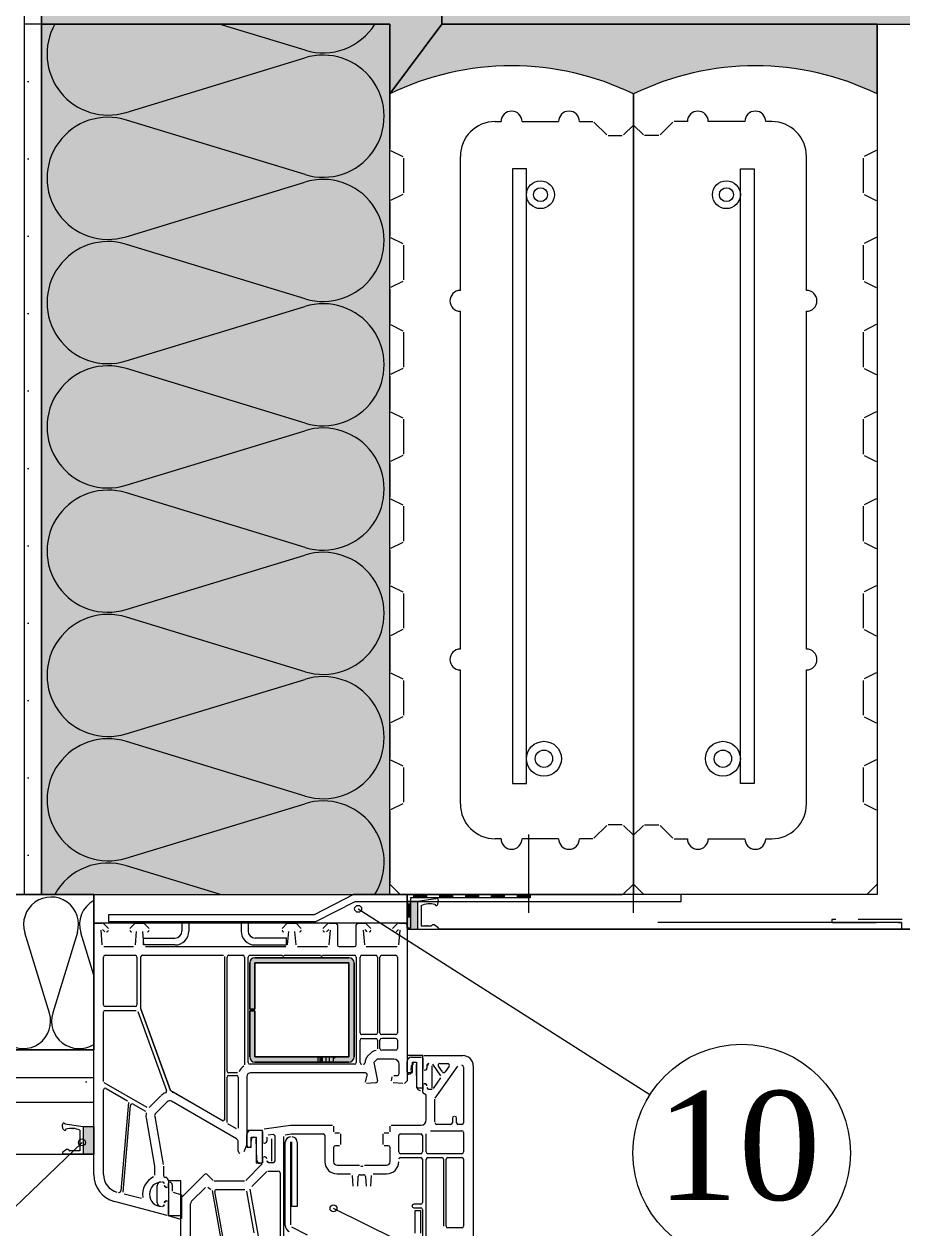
# Model space of a CAD drawing. Header units: millimetres. Extents: x 3755 to 11066, y 2401 to 4339.
# Drawn here: x 9037.3 to 9289.4, y 3078.1 to 3423.8 of the extents above; entities that cross this region are included whole.
import ezdxf

# ---------------------------------------------------------------- set-up
doc = ezdxf.new("R2010")
doc.units = ezdxf.units.MM
doc.linetypes.add('IMPORT-DASHED', pattern=[19.05, 12.7, -6.35])
for name, color, linetype, lineweight in [('202030346_dwg', 8, 'Continuous', 18), ('A-DETL', 90, 'Continuous', 18), ('A-DETL-GENF', 92, 'Continuous', 18), ('A-DETL-THIN', 151, 'Continuous', 18), ('G-ANNO-TEXT', 231, 'Continuous', 9), ('PROFIL_PLAST', 2, 'Continuous', 18), ('TESNENI', 3, 'Continuous', 18)]:
    doc.layers.add(name, color=color, linetype=linetype, lineweight=lineweight)
doc.styles.add('Times New Roman_3', font='times.ttf', dxfattribs={"height": 31.25})

# ---------------------------------------------------------------- blocks, each defined once
blk = doc.blocks.new('202030346_dwg_A$C07166E81-2087296-Okno _ Ostění _ Rozčiřovací')
at = {"layer": 'TESNENI'}
blk.add_hatch(color=256, dxfattribs=at).paths.add_polyline_path([(6, 0), (9, 0), (9, 8), (6, 8)])
at = {"layer": 'PROFIL_PLAST'}
for p, q in [((0, 0.34), (0, 0.3)), ((1.23, 1.37), (0.13, 0.59)), ((1.92, 1.07), (1.6, 1.35)), ((6, 0), (6.2, 0))]:
    blk.add_line(p, q, dxfattribs=at)
at = {"layer": 'PROFIL_PLAST', "flags": 128}
for points in [[(0.98, 7.19), (0.93, 7.05), (0.86, 6.94), (0.78, 6.86), (0.68, 6.83), (0.59, 6.83), (0.49, 6.88), (0.39, 6.96), (0.3, 7.08), (0.22, 7.23), (0.14, 7.4), (0.09, 7.6), (0.05, 7.8), (0.03, 8.01), (0.02, 8.21), (0.04, 8.41), (0.07, 8.58), (0.13, 8.73), (0.19, 8.85), (0.27, 8.93), (0.36, 8.98), (0.46, 8.98), (0.56, 8.95), (0.66, 8.87), (0.75, 8.76), (6, 8), (6, 0), (0.3, 0)], [(2.61, 7.43), (2.66, 7.33), (2.71, 7.43)], [(2.91, 7.42), (2.86, 7.32), (2.81, 7.43)], [(3, 7.42), (3.05, 7.31), (3.1, 7.41)], [(5, 6.87), (5, 1), (2.11, 1)], [(3.16, 1), (3.11, 1.1), (3.06, 1)], [(3.26, 1), (3.31, 1.1), (3.36, 1)], [(3.56, 1), (3.51, 1.1), (3.46, 1)], [(3.66, 1), (3.71, 1.1), (3.76, 1)], [(3.96, 1), (3.91, 1.1), (3.86, 1)]]:
    blk.add_lwpolyline(points, dxfattribs=at)
at = {"layer": 'PROFIL_PLAST'}
for centre, radius, start, end in [((2.59, 1.94), 5.49, 63.9329, 106.9746), ((0.3, 0.34), 0.3, 125.1572, 180), ((0.3, 0.3), 0.3, 180, 270), ((1.4, 1.12), 0.3, 49.2443, 125.1572), ((2.11, 1.3), 0.3, 229.2443, 270)]:
    blk.add_arc(centre, radius, start, end, dxfattribs=at)
at = {"layer": 'TESNENI', "flags": 128}
blk.add_lwpolyline([(6, 8), (8.99, 8), (8.99, 0), (6, 0)], dxfattribs=at)
blk = doc.blocks.new('202030346_dwg_A$C07166E81-2087297-Okno _ Ostění _ Rozčiřovací')
at = {"layer": 'TESNENI'}
blk.add_hatch(color=256, dxfattribs=at).paths.add_polyline_path([(6, 0), (6, 8), (9, 8), (9, 0)])
at = {"layer": 'PROFIL_PLAST'}
for p, q in [((0, 0.34), (0, 0.3)), ((1.23, 1.37), (0.13, 0.59)), ((1.92, 1.07), (1.6, 1.35)), ((6, 0), (6.2, 0))]:
    blk.add_line(p, q, dxfattribs=at)
at = {"layer": 'PROFIL_PLAST', "flags": 128}
for points in [[(0.98, 7.19), (0.93, 7.05), (0.86, 6.94), (0.78, 6.86), (0.68, 6.83), (0.59, 6.83), (0.49, 6.88), (0.39, 6.96), (0.3, 7.08), (0.22, 7.23), (0.14, 7.4), (0.09, 7.6), (0.05, 7.8), (0.03, 8.01), (0.02, 8.21), (0.04, 8.41), (0.07, 8.58), (0.13, 8.73), (0.19, 8.85), (0.27, 8.93), (0.36, 8.98), (0.46, 8.98), (0.56, 8.95), (0.66, 8.87), (0.75, 8.76), (6, 8), (6, 0), (0.3, 0)], [(2.61, 7.43), (2.66, 7.33), (2.71, 7.43)], [(2.91, 7.42), (2.86, 7.32), (2.81, 7.43)], [(3, 7.42), (3.05, 7.31), (3.1, 7.41)], [(5, 6.87), (5, 1), (2.11, 1)], [(3.16, 1), (3.11, 1.1), (3.06, 1)], [(3.26, 1), (3.31, 1.1), (3.36, 1)], [(3.56, 1), (3.51, 1.1), (3.46, 1)], [(3.66, 1), (3.71, 1.1), (3.76, 1)], [(3.96, 1), (3.91, 1.1), (3.86, 1)]]:
    blk.add_lwpolyline(points, dxfattribs=at)
at = {"layer": 'PROFIL_PLAST'}
for centre, radius, start, end in [((2.59, 1.94), 5.49, 63.9329, 106.9746), ((0.3, 0.34), 0.3, 125.1572, 180), ((0.3, 0.3), 0.3, 180, 270), ((1.4, 1.12), 0.3, 49.2443, 125.1572), ((2.11, 1.3), 0.3, 229.2443, 270)]:
    blk.add_arc(centre, radius, start, end, dxfattribs=at)
at = {"layer": 'TESNENI', "flags": 128}
blk.add_lwpolyline([(6, 8), (8.99, 8), (8.99, 0), (6, 0)], dxfattribs=at)

msp = doc.modelspace()

# ---------------------------------------------------------------- hatches: boundary and pattern name
at = {"layer": 'A-DETL-GENF'}
h = msp.add_hatch(dxfattribs=at)
h.set_pattern_fill('FP_10', color=9, style=0, pattern_type=2)
h.set_pattern_definition([(50, (-3068.054, -4604.396), (54.65545, -4.78151), [5.715, -62.865]), (355, (-3068.054, -4604.396), (-10.57276, 57.31658), [4.572, -50.292]), (100.451, (-3063.5, -4604.795), (44.08277, 52.5349), [4.857, -53.427]), (46.184, (-3068.054, -4589.156), (81.32374, -12.6129), [8.572, -94.297]), (96.636, (-3061.28, -4590.21), (71.2203, 74.2276), [7.286, -80.141]), (351.184, (-3068.05, -4589.16), (71.22166, 74.2274), [6.858, -75.438]), (21, (-3060.434, -4592.966), (45.48461, -30.67949), [5.715, -62.865]), (326, (-3060.434, -4592.966), (18.54048, 55.256), [4.572, -50.292]), (71.451, (-3056.644, -4595.523), (64.02509, 24.57632), [4.857, -53.427]), (37.5, (-3068.054, -4604.396), (0.926095, 25.366718), [0, -49.682, 0, -51.054, -50.482]), (37.5, (-3068.054, -4604.396), (0.926095, 25.366718), [-100.736, 0, -50.482]), (7.5, (-3068.054, -4604.396), (20.04558, 30.054595), [0, -29.108, 0, -48.539, -19.24]), (7.5, (-3068.054, -4604.396), (20.04558, 30.054595), [-77.648, 0, -19.24]), (327.5, (-3085.047, -4604.396), (40.676816, -1.71882), [0, -19.05, 0, -59.436, -78.867]), (327.5, (-3085.047, -4604.396), (40.676816, -1.71882), [-78.486, 0, -78.867]), (317.5, (-3092.667, -4604.396), (44.43832, 7.62794), [0, -24.765, 0, -39.472, -56.007]), (317.5, (-3092.667, -4604.396), (44.43832, 7.62794), [-64.237, 0, -56.007])])
h.paths.add_polyline_path([(9057.32, 3114.24), (9057.32, 3129.24), (8787.32, 3129.24), (8787.32, 4054.84), (8772.32, 4054.84), (8772.32, 3114.24), (9014.81, 3114.24)])
h = msp.add_hatch(dxfattribs=at)
h.set_pattern_fill('FP_9', color=3, style=0, pattern_type=2)
h.set_pattern_definition([(0, (-3068.054, -4604.396), (5.556, 11.112), [0, -11.112])])
h.paths.add_polyline_path([(9042.32, 3173.84), (9042.32, 4054.84), (9037.32, 4054.84), (9037.32, 3173.84)])
for color, points in [(254, [(9142.32, 3403.78), (9157.32, 3423.84), (9157.32, 3483.84), (9282.32, 3483.84), (9282.32, 3613.84), (9952.32, 3613.84), (9952.32, 3673.84), (9042.32, 3673.84), (9042.32, 3423.84), (9142.32, 3423.84), (9142.32, 3411.84)]), (30, [(9407.32, 3423.84), (9407.32, 3483.84), (9157.32, 3483.84), (9157.32, 3423.84), (9282.32, 3423.84)]), (7, [(9142.32, 3173.84), (9142.32, 3423.84), (9042.32, 3423.84), (9042.32, 3173.84)]), (253, [(9212.32, 3403.78), (9217.9, 3406.23), (9223.58, 3408.24), (9229.36, 3409.8), (9235.28, 3410.93), (9241.3, 3411.61), (9247.32, 3411.84), (9253.34, 3411.61), (9259.36, 3410.93), (9265.28, 3409.8), (9271.06, 3408.24), (9276.74, 3406.23), (9282.32, 3403.78), (9282.32, 3423.84), (9157.32, 3423.84), (9142.32, 3403.78), (9147.9, 3406.23), (9153.58, 3408.24), (9159.36, 3409.8), (9165.28, 3410.93), (9171.3, 3411.61), (9177.32, 3411.84), (9183.34, 3411.61), (9189.36, 3410.93), (9195.28, 3409.8), (9201.06, 3408.24), (9206.74, 3406.23)]), (7, [(9103.62, 3125.69), (9131.01, 3125.74), (9131.37, 3125.89), (9131.68, 3126.13), (9131.92, 3126.44), (9132.07, 3126.8), (9132.12, 3127.19), (9132.07, 3154.58), (9131.92, 3154.94), (9131.68, 3155.25), (9131.37, 3155.49), (9131.01, 3155.64), (9130.62, 3155.69), (9103.23, 3155.64), (9102.87, 3155.49), (9102.56, 3155.25), (9102.32, 3154.94), (9102.17, 3154.58), (9102.12, 3154.19), (9102.12, 3140.94), (9103.62, 3140.94), (9103.62, 3154.19), (9130.62, 3154.19), (9130.62, 3127.19), (9103.62, 3127.19), (9103.62, 3140.44), (9102.12, 3140.44), (9102.17, 3126.8), (9102.32, 3126.44), (9102.56, 3126.13), (9102.87, 3125.89), (9103.23, 3125.74)])]:
    msp.add_hatch(color=color, dxfattribs=at).paths.add_polyline_path(points)

# ---------------------------------------------------------------- linework, layer by layer
at = {"layer": 'A-DETL'}
for p, q in [((9037.32, 4054.84), (9037.32, 3173.84)), ((9037.32, 4054.84), (9037.32, 3173.84)), ((9042.32, 3173.84), (9042.32, 4054.84)), ((9042.32, 3673.84), (9042.32, 3423.84)), ((9042.32, 3673.84), (9042.32, 3423.84)), ((9157.32, 3483.84), (9157.32, 3423.84)), ((9157.32, 3423.84), (9157.32, 3483.84)), ((9157.32, 3423.84), (9157.32, 3483.84)), ((9157.32, 3423.84), (9157.32, 3483.84)), ((9142.32, 3423.84), (9037.32, 3423.84)), ((9037.32, 3423.84), (9037.32, 3173.84)), ((9142.32, 3423.84), (9042.32, 3423.84)), ((9042.32, 3423.84), (9042.32, 3173.84)), ((9042.32, 3423.84), (9142.32, 3423.84)), ((9042.32, 3423.84), (9142.32, 3423.84)), ((9142.32, 3423.84), (9042.32, 3423.84)), ((9042.32, 3423.84), (9042.32, 3173.84)), ((9118.04, 3416.32), (9093.38, 3423.84)), ((9142.32, 3403.78), (9157.32, 3423.84)), ((9142.32, 3173.84), (9142.32, 3423.84)), ((9142.32, 3173.84), (9142.32, 3423.84)), ((9142.32, 3423.84), (9142.32, 3403.78)), ((9142.32, 3403.78), (9157.32, 3423.84)), ((9157.32, 3423.84), (9142.32, 3403.78)), ((9142.32, 3423.84), (9142.32, 3403.78)), ((9142.32, 3403.78), (9157.32, 3423.84)), ((9142.32, 3173.84), (9142.32, 3423.84)), ((9157.32, 3423.84), (9282.32, 3423.84)), ((9157.32, 3423.84), (9952.32, 3423.84)), ((9282.32, 3423.84), (9157.32, 3423.84)), ((9282.32, 3423.84), (9282.32, 3403.78)), ((9282.32, 3423.84), (9282.32, 3173.84)), ((9282.32, 3403.78), (9282.32, 3423.84)), ((9066.61, 3398.48), (9117.92, 3414.12)), ((9142.32, 3173.84), (9142.32, 3403.78)), ((9142.32, 3403.78), (9142.32, 3387.95)), ((9212.32, 3173.84), (9212.32, 3403.78)), ((9212.32, 3403.78), (9212.32, 3173.84)), ((9212.32, 3403.78), (9212.32, 3395.05)), ((9212.32, 3395.05), (9212.32, 3403.78)), ((9282.32, 3403.78), (9282.32, 3173.84)), ((9282.32, 3403.78), (9282.32, 3387.95)), ((9118.04, 3380.62), (9066.73, 3396.28)), ((9172.62, 3395.84), (9174.32, 3395.84)), ((9180.32, 3395.84), (9190.82, 3395.84)), ((9196.82, 3395.84), (9200.62, 3395.84)), ((9200.97, 3395.7), (9204.68, 3391.99)), ((9223.68, 3395.7), (9219.97, 3391.99)), ((9227.82, 3395.84), (9224.03, 3395.84)), ((9244.32, 3395.84), (9233.82, 3395.84)), ((9252.02, 3395.84), (9250.32, 3395.84)), ((9209.47, 3391.99), (9212.32, 3394.84)), ((9212.32, 3190.64), (9212.32, 3395.05)), ((9212.32, 3395.05), (9212.32, 3190.64)), ((9215.18, 3391.99), (9212.32, 3394.84)), ((9205.03, 3391.84), (9209.12, 3391.84)), ((9219.62, 3391.84), (9215.53, 3391.84)), ((9142.6, 3387.51), (9146.05, 3385.78)), ((9146.32, 3385.34), (9146.32, 3375.35)), ((9162.62, 3347.34), (9162.62, 3385.84)), ((9262.02, 3347.34), (9262.02, 3385.84)), ((9278.32, 3385.34), (9278.32, 3375.35)), ((9282.05, 3387.51), (9278.6, 3385.78)), ((9181.62, 3382.3), (9177.62, 3382.3)), ((9177.62, 3382.3), (9177.62, 3205.68)), ((9181.62, 3205.68), (9181.62, 3382.3)), ((9243.02, 3205.68), (9243.02, 3382.3)), ((9243.02, 3382.3), (9247.02, 3382.3)), ((9247.02, 3382.3), (9247.02, 3205.68)), ((9066.61, 3362.78), (9117.92, 3378.42)), ((9146.05, 3374.91), (9142.6, 3373.18)), ((9278.6, 3374.91), (9282.05, 3373.18)), ((9142.32, 3372.74), (9142.32, 3362.95)), ((9282.32, 3372.74), (9282.32, 3362.95)), ((9142.6, 3362.51), (9146.05, 3360.78)), ((9282.05, 3362.51), (9278.6, 3360.78)), ((9118.04, 3344.92), (9066.73, 3360.58)), ((9146.32, 3360.34), (9146.32, 3350.35)), ((9278.32, 3360.34), (9278.32, 3350.35)), ((9142.32, 3347.74), (9142.32, 3337.95)), ((9146.05, 3349.91), (9142.6, 3348.18)), ((9278.6, 3349.91), (9282.05, 3348.18)), ((9282.32, 3347.74), (9282.32, 3337.95)), ((9066.61, 3327.08), (9117.92, 3342.72)), ((9162.62, 3244.34), (9162.62, 3341.34)), ((9262.02, 3244.34), (9262.02, 3341.34)), ((9142.6, 3337.51), (9146.05, 3335.78)), ((9282.05, 3337.51), (9278.6, 3335.78)), ((9146.32, 3335.34), (9146.32, 3325.35)), ((9278.32, 3335.34), (9278.32, 3325.35)), ((9118.04, 3309.22), (9066.73, 3324.88)), ((9146.05, 3324.91), (9142.6, 3323.18)), ((9278.6, 3324.91), (9282.05, 3323.18)), ((9142.32, 3322.74), (9142.32, 3312.95)), ((9282.32, 3322.74), (9282.32, 3312.95)), ((9142.6, 3312.51), (9146.05, 3310.78)), ((9282.05, 3312.51), (9278.6, 3310.78)), ((9146.32, 3310.34), (9146.32, 3300.35)), ((9278.32, 3310.34), (9278.32, 3300.35)), ((9066.61, 3291.38), (9117.92, 3307.02)), ((9146.05, 3299.91), (9142.6, 3298.18)), ((9278.6, 3299.91), (9282.05, 3298.18)), ((9142.32, 3297.74), (9142.32, 3287.95)), ((9282.32, 3297.74), (9282.32, 3287.95)), ((9118.04, 3273.52), (9066.73, 3289.18)), ((9142.6, 3287.51), (9146.05, 3285.78)), ((9146.32, 3285.34), (9146.32, 3275.35)), ((9278.32, 3285.34), (9278.32, 3275.35)), ((9282.05, 3287.51), (9278.6, 3285.78)), ((9146.05, 3274.91), (9142.6, 3273.18)), ((9278.6, 3274.91), (9282.05, 3273.18)), ((9066.61, 3255.68), (9117.92, 3271.32)), ((9142.32, 3272.74), (9142.32, 3262.95)), ((9282.32, 3272.74), (9282.32, 3262.95)), ((9142.6, 3262.51), (9146.05, 3260.78)), ((9282.05, 3262.51), (9278.6, 3260.78)), ((9146.32, 3260.34), (9146.32, 3250.35)), ((9278.32, 3260.34), (9278.32, 3250.35)), ((9118.04, 3237.82), (9066.73, 3253.48)), ((9142.32, 3247.74), (9142.32, 3237.95)), ((9146.05, 3249.91), (9142.6, 3248.18)), ((9278.6, 3249.91), (9282.05, 3248.18)), ((9282.32, 3247.74), (9282.32, 3237.95)), ((9142.6, 3237.51), (9146.05, 3235.78)), ((9162.62, 3199.84), (9162.62, 3238.34)), ((9262.02, 3199.84), (9262.02, 3238.34)), ((9282.05, 3237.51), (9278.6, 3235.78)), ((9066.61, 3219.98), (9117.92, 3235.62)), ((9146.32, 3235.34), (9146.32, 3225.35)), ((9278.32, 3235.34), (9278.32, 3225.35)), ((9142.32, 3222.74), (9142.32, 3212.95)), ((9146.05, 3224.91), (9142.6, 3223.18)), ((9278.6, 3224.91), (9282.05, 3223.18)), ((9282.32, 3222.74), (9282.32, 3212.95)), ((9118.04, 3202.12), (9066.73, 3217.78)), ((9142.6, 3212.51), (9146.05, 3210.78)), ((9282.05, 3212.51), (9278.6, 3210.78)), ((9146.32, 3210.34), (9146.32, 3200.35)), ((9278.32, 3210.34), (9278.32, 3200.35)), ((9177.62, 3205.68), (9181.62, 3205.68)), ((9247.02, 3205.68), (9243.02, 3205.68)), ((9066.61, 3184.28), (9117.92, 3199.92)), ((9146.05, 3199.91), (9142.6, 3198.18)), ((9278.6, 3199.91), (9282.05, 3198.18)), ((9142.32, 3197.74), (9142.32, 3177.05)), ((9282.32, 3197.74), (9282.32, 3177.05)), ((9204.68, 3193.7), (9200.97, 3189.99)), ((9209.12, 3193.84), (9205.03, 3193.84)), ((9212.29, 3190.88), (9209.47, 3193.7)), ((9212.32, 3190.84), (9215.18, 3193.7)), ((9215.53, 3193.84), (9219.62, 3193.84)), ((9219.97, 3193.7), (9223.68, 3189.99)), ((9174.32, 3189.84), (9172.62, 3189.84)), ((9190.82, 3189.84), (9180.32, 3189.84)), ((9182.29, 3168.55), (9182.29, 3191.07)), ((9200.62, 3189.84), (9196.82, 3189.84)), ((9212.29, 3168.55), (9212.29, 3190.88)), ((9212.32, 3190.64), (9212.32, 3177.05)), ((9212.32, 3177.05), (9212.32, 3190.64)), ((9224.03, 3189.84), (9227.82, 3189.84)), ((9233.82, 3189.84), (9244.32, 3189.84)), ((9250.32, 3189.84), (9252.02, 3189.84)), ((9093.71, 3173.84), (9066.73, 3182.08)), ((9142.32, 3176.84), (9145.32, 3173.84)), ((9209.32, 3173.84), (9212.32, 3176.84)), ((9215.32, 3173.84), (9212.32, 3176.84)), ((9282.32, 3176.84), (9279.32, 3173.84)), ((9037.32, 3173.84), (8787.32, 3173.84)), ((8787.32, 3173.84), (9057.32, 3173.84)), ((9057.32, 3173.84), (8787.32, 3173.84)), ((8787.32, 3173.84), (9037.32, 3173.84)), ((9037.32, 3173.84), (9042.32, 3173.84)), ((9037.32, 3173.84), (9142.32, 3173.84)), ((9042.32, 3173.84), (9142.32, 3173.84)), ((9042.32, 3173.84), (9142.32, 3173.84)), ((9057.32, 3173.84), (9057.32, 3129.24)), ((9057.32, 3165.59), (9057.32, 3173.84)), ((9057.32, 3173.84), (9147.32, 3173.84)), ((9057.32, 3165.59), (9057.32, 3173.84)), ((9057.32, 3173.84), (9069.22, 3173.84)), ((9057.32, 3129.24), (9057.32, 3173.84)), ((9131.88, 3173.84), (9120.62, 3168.04)), ((9121.11, 3166.04), (9132.36, 3171.84)), ((9226.05, 3173.84), (9131.88, 3173.84)), ((9132.36, 3171.84), (9226.05, 3171.84)), ((9147.32, 3173.84), (9135.42, 3173.84)), ((9212.32, 3173.84), (9142.32, 3173.84)), ((9145.53, 3173.84), (9209.12, 3173.84)), ((9147.32, 3173.84), (9147.32, 3163.84)), ((9282.32, 3173.84), (9147.32, 3173.84)), ((9147.32, 3164.13), (9147.32, 3173.84)), ((9147.32, 3173.84), (9182.65, 3173.84)), ((9147.32, 3173.84), (9147.32, 3165.59)), ((9147.32, 3173.84), (9147.32, 3165.59)), ((9147.44, 3171.06), (9147.44, 3167.34)), ((9148.25, 3171.06), (9147.44, 3171.06)), ((9147.56, 3171.06), (9147.56, 3167.34)), ((9147.67, 3171.06), (9147.67, 3167.34)), ((9147.79, 3171.06), (9147.79, 3167.34)), ((9147.9, 3171.06), (9147.9, 3167.34)), ((9148.02, 3171.06), (9148.02, 3167.34)), ((9148.14, 3171.06), (9148.14, 3167.34)), ((9182.65, 3172.92), (9148.25, 3172.92)), ((9148.25, 3172.92), (9148.25, 3164.13)), ((9149.18, 3173.84), (9149.18, 3172.92)), ((9149.18, 3173.73), (9152.9, 3173.73)), ((9149.18, 3173.61), (9152.9, 3173.61)), ((9149.18, 3173.5), (9152.9, 3173.5)), ((9149.18, 3173.38), (9152.9, 3173.38)), ((9149.18, 3173.26), (9152.9, 3173.26)), ((9149.18, 3173.15), (9152.9, 3173.15)), ((9149.18, 3173.03), (9152.9, 3173.03)), ((9152.9, 3173.84), (9152.9, 3172.92)), ((9156.62, 3173.84), (9156.62, 3173.03)), ((9156.62, 3173.73), (9160.34, 3173.73)), ((9156.62, 3173.61), (9160.34, 3173.61)), ((9156.62, 3173.5), (9160.34, 3173.5)), ((9156.62, 3173.38), (9160.34, 3173.38)), ((9156.62, 3173.26), (9160.34, 3173.26)), ((9156.62, 3173.15), (9160.34, 3173.15)), ((9156.62, 3173.03), (9160.34, 3173.03)), ((9160.34, 3173.84), (9160.34, 3173.03)), ((9164.06, 3173.84), (9164.06, 3172.92)), ((9164.06, 3173.73), (9167.78, 3173.73)), ((9164.06, 3173.61), (9167.78, 3173.61)), ((9164.06, 3173.5), (9167.78, 3173.5)), ((9164.06, 3173.38), (9167.78, 3173.38)), ((9164.06, 3173.26), (9167.78, 3173.26)), ((9164.06, 3173.15), (9167.78, 3173.15)), ((9164.06, 3173.03), (9167.78, 3173.03)), ((9167.78, 3173.84), (9167.78, 3172.92)), ((9171.49, 3173.84), (9171.49, 3173.03)), ((9171.49, 3173.73), (9175.21, 3173.73)), ((9171.49, 3173.61), (9175.21, 3173.61)), ((9171.49, 3173.5), (9175.21, 3173.5)), ((9171.49, 3173.38), (9175.21, 3173.38)), ((9171.49, 3173.26), (9175.21, 3173.26)), ((9171.49, 3173.15), (9175.21, 3173.15)), ((9171.49, 3173.03), (9175.21, 3173.03)), ((9175.21, 3173.84), (9175.21, 3173.03)), ((9178.93, 3173.84), (9178.93, 3172.92)), ((9178.93, 3173.73), (9182.65, 3173.73)), ((9178.93, 3173.61), (9182.65, 3173.61)), ((9178.93, 3173.5), (9182.65, 3173.5)), ((9178.93, 3173.38), (9182.65, 3173.38)), ((9178.93, 3173.26), (9182.65, 3173.26)), ((9178.93, 3173.15), (9182.65, 3173.15)), ((9178.93, 3173.03), (9182.65, 3173.03)), ((9182.65, 3173.84), (9182.65, 3172.92)), ((9282.32, 3173.84), (9212.32, 3173.84)), ((9279.12, 3173.84), (9215.53, 3173.84)), ((9226.05, 3171.84), (9226.05, 3173.84)), ((9061.61, 3168.04), (9061.61, 3166.04)), ((9120.62, 3168.04), (9061.61, 3168.04)), ((9133.26, 3169.73), (9217.04, 3116.39)), ((9148.25, 3167.34), (9147.44, 3167.34)), ((9147.32, 3165.59), (9057.32, 3165.59)), ((9147.32, 3165.59), (9057.32, 3165.59)), ((9057.32, 3093.4), (9057.32, 3165.09)), ((9057.32, 3093.4), (9057.32, 3165.09)), ((9057.82, 3165.59), (9059.73, 3165.59)), ((9057.82, 3165.59), (9059.73, 3165.59)), ((9060.48, 3163.15), (9059.84, 3163.8)), ((9060.48, 3163.15), (9059.84, 3163.8)), ((9060.02, 3165.59), (9061.52, 3164.09)), ((9060.02, 3165.59), (9061.52, 3164.09)), ((9061.61, 3166.04), (9121.11, 3166.04)), ((9067.72, 3164.09), (9069.22, 3165.59)), ((9067.72, 3164.09), (9069.22, 3165.59)), ((9069.22, 3165.59), (9071.72, 3165.59)), ((9069.22, 3165.59), (9071.72, 3165.59)), ((9071.72, 3165.59), (9073.22, 3164.09)), ((9071.72, 3165.59), (9073.22, 3164.09)), ((9082.66, 3166.04), (9082.66, 3163.34)), ((9084.66, 3166.04), (9084.66, 3163.34)), ((9099.66, 3166.04), (9099.66, 3163.34)), ((9101.66, 3166.04), (9101.66, 3163.34)), ((9111.42, 3164.09), (9112.92, 3165.59)), ((9111.42, 3164.09), (9112.92, 3165.59)), ((9112.92, 3165.59), (9115.42, 3165.59)), ((9112.92, 3165.59), (9115.42, 3165.59)), ((9115.42, 3165.59), (9116.92, 3164.09)), ((9115.42, 3165.59), (9116.92, 3164.09)), ((9123.12, 3164.09), (9124.62, 3165.59)), ((9123.12, 3164.09), (9124.62, 3165.59)), ((9124.81, 3163.8), (9124.16, 3163.15)), ((9124.81, 3163.8), (9124.16, 3163.15)), ((9124.92, 3165.59), (9126.82, 3165.59)), ((9124.92, 3165.59), (9126.82, 3165.59)), ((9127.32, 3165.09), (9127.32, 3159.39)), ((9127.32, 3165.09), (9127.32, 3159.39)), ((9132.72, 3159.39), (9132.72, 3165.09)), ((9132.72, 3159.39), (9132.72, 3165.09)), ((9133.22, 3165.59), (9135.42, 3165.59)), ((9133.22, 3165.59), (9135.42, 3165.59)), ((9135.88, 3163.15), (9135.24, 3163.8)), ((9135.88, 3163.15), (9135.24, 3163.8)), ((9135.42, 3165.59), (9136.92, 3164.09)), ((9135.42, 3165.59), (9136.92, 3164.09)), ((9143.12, 3164.09), (9144.62, 3165.59)), ((9143.12, 3164.09), (9144.62, 3165.59)), ((9144.81, 3163.8), (9144.16, 3163.15)), ((9144.81, 3163.8), (9144.16, 3163.15)), ((9144.92, 3165.59), (9146.82, 3165.59)), ((9144.92, 3165.59), (9146.82, 3165.59)), ((9147.32, 3165.09), (9147.32, 3120.34)), ((9147.32, 3165.09), (9147.32, 3120.34)), ((9148.25, 3164.13), (9147.32, 3164.13)), ((9147.32, 3163.84), (9292.32, 3163.84)), ((9292.32, 3163.84), (9156.02, 3163.84)), ((9289.32, 3165.84), (9219.32, 3165.84)), ((9044.6, 3139.77), (9037.55, 3162.86)), ((9052.63, 3162.91), (9045.59, 3139.83)), ((9057.32, 3150.72), (9053.62, 3162.86)), ((9059.32, 3163.56), (9059.69, 3159.34)), ((9059.32, 3163.56), (9059.69, 3159.34)), ((9069.28, 3159.34), (9069.63, 3163.26)), ((9069.28, 3159.34), (9069.63, 3163.26)), ((9071.32, 3163.26), (9071.66, 3159.34)), ((9071.32, 3163.26), (9071.66, 3159.34)), ((9071.66, 3159.34), (9071.66, 3161.34)), ((9071.66, 3161.34), (9080.66, 3161.34)), ((9112.66, 3161.34), (9103.66, 3161.34)), ((9112.66, 3159.34), (9112.66, 3161.34)), ((9112.98, 3159.34), (9113.33, 3163.26)), ((9112.98, 3159.34), (9113.33, 3163.26)), ((9115.02, 3163.26), (9115.36, 3159.34)), ((9115.02, 3163.26), (9115.36, 3159.34)), ((9124.95, 3159.34), (9125.32, 3163.56)), ((9124.95, 3159.34), (9125.32, 3163.56)), ((9134.72, 3163.56), (9135.09, 3159.34)), ((9134.72, 3163.56), (9135.09, 3159.34)), ((9144.95, 3159.34), (9145.32, 3163.56)), ((9144.95, 3159.34), (9145.32, 3163.56)), ((9060.19, 3158.89), (9068.79, 3158.89)), ((9060.19, 3158.89), (9068.79, 3158.89)), ((9080.66, 3159.34), (9071.66, 3159.34)), ((9072.16, 3158.89), (9112.49, 3158.89)), ((9072.16, 3158.89), (9112.49, 3158.89)), ((9103.66, 3159.34), (9112.66, 3159.34)), ((9115.86, 3158.89), (9124.46, 3158.89)), ((9115.86, 3158.89), (9124.46, 3158.89)), ((9127.82, 3158.89), (9132.22, 3158.89)), ((9127.82, 3158.89), (9132.22, 3158.89)), ((9135.59, 3158.89), (9144.46, 3158.89)), ((9135.59, 3158.89), (9144.46, 3158.89)), ((9060.12, 3142.14), (9060.12, 3155.89)), ((9060.62, 3156.39), (9069.22, 3156.39)), ((9069.72, 3155.89), (9069.72, 3142.14)), ((9070.81, 3141.12), (9070.81, 3156.07)), ((9070.82, 3141.18), (9070.82, 3155.89)), ((9071.17, 3156.37), (9094.57, 3156.37)), ((9071.32, 3156.39), (9094.42, 3156.39)), ((9094.91, 3155.99), (9094.91, 3109)), ((9094.92, 3155.89), (9094.92, 3109.37)), ((9095.62, 3123.09), (9095.62, 3155.89)), ((9096.12, 3156.39), (9100.12, 3156.39)), ((9100.62, 3155.89), (9100.62, 3124.93)), ((9101.72, 3125.59), (9101.72, 3155.89)), ((9102.12, 3140.94), (9102.12, 3154.19)), ((9102.22, 3156.39), (9111.42, 3156.39)), ((9103.62, 3155.69), (9130.62, 3155.69)), ((9130.62, 3154.19), (9103.62, 3154.19)), ((9103.62, 3154.19), (9103.62, 3140.94)), ((9112.02, 3156.39), (9122.42, 3156.39)), ((9123.02, 3156.39), (9132.22, 3156.39)), ((9130.62, 3127.19), (9130.62, 3154.19)), ((9132.12, 3154.19), (9132.12, 3127.19)), ((9132.72, 3155.89), (9132.72, 3125.59)), ((9133.82, 3134.09), (9133.82, 3155.89)), ((9134.32, 3156.39), (9138.32, 3156.39)), ((9138.82, 3155.89), (9138.82, 3134.09)), ((9139.52, 3134.09), (9139.52, 3155.89)), ((9140.02, 3156.39), (9144.02, 3156.39)), ((9144.52, 3155.89), (9144.52, 3134.09)), ((9060.12, 3120.15), (9060.12, 3140.04)), ((9069.22, 3141.64), (9060.62, 3141.64)), ((9060.62, 3140.54), (9069.5, 3140.54)), ((9069.97, 3140.21), (9078.23, 3117.52)), ((9079.44, 3117.41), (9070.81, 3141.12)), ((9079.38, 3117.53), (9070.83, 3141.02)), ((9103.62, 3140.94), (9102.12, 3140.94)), ((9102.12, 3127.19), (9102.12, 3140.44)), ((9102.12, 3140.44), (9103.62, 3140.44)), ((9103.62, 3140.44), (9103.62, 3127.19)), ((9138.32, 3133.59), (9134.32, 3133.59)), ((9144.02, 3133.59), (9140.02, 3133.59)), ((9057.32, 3129.24), (8787.32, 3129.24)), ((9057.32, 3129.24), (8787.32, 3129.24)), ((8787.32, 3129.24), (9057.32, 3129.24)), ((9057.32, 3099.24), (9057.32, 3129.24)), ((9133.82, 3125.59), (9133.82, 3131.99)), ((9134.32, 3132.49), (9138.32, 3132.49)), ((9138.82, 3131.99), (9138.82, 3129.56)), ((9139.52, 3129.59), (9139.52, 3131.99)), ((9144.02, 3132.49), (9140.02, 3132.49)), ((9144.52, 3131.99), (9144.52, 3129.59)), ((9103.62, 3127.19), (9130.62, 3127.19)), ((9121.72, 3127.02), (9121.72, 3125.69)), ((9122.23, 3127.02), (9122.23, 3125.69)), ((9122.55, 3125.69), (9122.55, 3127.02)), ((9122.74, 3127.02), (9122.74, 3125.69)), ((9123.05, 3125.69), (9123.05, 3127.02)), ((9124.07, 3125.69), (9124.07, 3127.02)), ((9124.92, 3127.02), (9124.92, 3125.69)), ((9126.09, 3127.02), (9126.09, 3125.69)), ((9136.98, 3128.36), (9135.98, 3127.36)), ((9138.75, 3126.59), (9137.75, 3125.59)), ((9138.75, 3126.59), (9137.75, 3125.59)), ((9143.52, 3126.59), (9138.75, 3126.59)), ((9143.52, 3126.59), (9138.75, 3126.59)), ((9144.02, 3129.09), (9140.02, 3129.09)), ((9147.32, 3127.59), (9147.32, 3122.76)), ((9151.82, 3127.59), (9147.32, 3127.59)), ((9147.32, 3122.8), (9147.32, 3125.89)), ((9148.52, 3127.09), (9151.5, 3127.09)), ((9151.8, 3126.79), (9151.8, 3123.66)), ((9151.82, 3118.28), (9151.82, 3127.59)), ((9151.82, 3123.64), (9151.82, 3127.29)), ((9151.82, 3123.64), (9151.82, 3127.29)), ((9152.12, 3127.59), (9163.32, 3127.59)), ((9152.12, 3127.59), (9163.32, 3127.59)), ((9098.61, 3122.59), (9096.12, 3122.59)), ((9132.22, 3125.09), (9102.22, 3125.09)), ((9135.38, 3122.59), (9102.32, 3122.59)), ((9135.38, 3122.59), (9102.32, 3122.59)), ((9130.62, 3125.69), (9103.62, 3125.69)), ((9137.75, 3125.59), (9138.81, 3120.37)), ((9137.75, 3125.59), (9138.81, 3120.37)), ((9145.02, 3122.39), (9145.02, 3125.09)), ((9145.02, 3122.39), (9145.02, 3125.09)), ((9147.32, 3122.76), (9148.84, 3122.76)), ((9148.52, 3124.41), (9148.43, 3123.45)), ((9148.84, 3122.76), (9148.84, 3125.66)), ((9148.84, 3125.66), (9149.99, 3125.66)), ((9149.99, 3125.66), (9149.99, 3118.28)), ((9150.13, 3118.57), (9149.99, 3125.04)), ((9153.02, 3124.79), (9153.02, 3123.99)), ((9153.02, 3124.79), (9153.02, 3123.99)), ((9154.42, 3124.67), (9154.42, 3118.23)), ((9157.04, 3121.73), (9154.69, 3125.08)), ((9157.04, 3121.73), (9154.69, 3125.08)), ((9155.41, 3115.34), (9161.88, 3124.58)), ((9157.44, 3122.9), (9156.32, 3124.5)), ((9157.44, 3122.9), (9156.32, 3124.5)), ((9156.73, 3125.29), (9158.98, 3125.29)), ((9156.73, 3125.29), (9158.98, 3125.29)), ((9159.39, 3124.5), (9158.26, 3122.9)), ((9159.39, 3124.5), (9158.26, 3122.9)), ((9163.52, 3124.29), (9163.52, 3108.29)), ((9166.32, 3124.59), (9166.32, 3069.34)), ((9166.32, 3124.59), (9166.32, 3069.34)), ((8779.32, 3121.24), (9057.32, 3121.24)), ((9072.67, 3112.62), (9060.37, 3119.71)), ((9095.62, 3108.39), (9095.62, 3121.39)), ((9096.12, 3121.89), (9098.32, 3121.89)), ((9098.82, 3121.39), (9098.82, 3106.77)), ((9101.32, 3121.59), (9101.32, 3102.18)), ((9101.32, 3121.59), (9101.32, 3102.18)), ((9135.33, 3119.97), (9135.87, 3121.96)), ((9135.33, 3119.97), (9135.87, 3121.96)), ((9138.36, 3119.77), (9135.64, 3119.59)), ((9138.36, 3119.77), (9135.64, 3119.59)), ((9142.83, 3120.36), (9143.03, 3121.48)), ((9142.83, 3120.36), (9143.03, 3121.48)), ((9146.07, 3119.59), (9143.29, 3119.77)), ((9146.07, 3119.59), (9143.29, 3119.77)), ((9143.52, 3121.89), (9144.52, 3121.89)), ((9143.52, 3121.89), (9144.52, 3121.89)), ((9147.32, 3120.34), (9146.57, 3119.59)), ((9147.32, 3120.34), (9146.57, 3119.59)), ((9151.8, 3119.25), (9151.8, 3117.79)), ((9151.82, 3117.09), (9151.82, 3119.23)), ((9151.82, 3117.09), (9151.82, 3119.23)), ((9154.9, 3118.1), (9157.04, 3121.15)), ((9154.9, 3118.1), (9157.04, 3121.15)), ((9060.12, 3093.4), (9060.12, 3117.72)), ((9060.87, 3118.16), (9067.05, 3114.59)), ((9076.64, 3116.06), (9073.27, 3112.69)), ((9094.46, 3108.74), (9079.44, 3117.41)), ((9094.17, 3108.94), (9080.87, 3116.62)), ((9149.99, 3118.28), (9151.82, 3118.28)), ((9152.82, 3109.09), (9152.82, 3116.09)), ((9152.82, 3109.09), (9152.82, 3116.09)), ((9153.52, 3117.89), (9154.5, 3117.89)), ((9153.52, 3117.89), (9154.5, 3117.89)), ((8772.32, 3114.24), (9057.32, 3114.24)), ((9067.3, 3114.11), (9065.07, 3088.69)), ((9065.74, 3088.33), (9067.92, 3113.26)), ((9068.67, 3113.65), (9072.18, 3111.63)), ((9078.41, 3114.3), (9075.12, 3111.01)), ((9078.41, 3114.3), (9075.12, 3111.01)), ((9098.32, 3103.65), (9079.62, 3114.45)), ((9098.32, 3103.65), (9079.62, 3114.45)), ((9155.32, 3108.59), (9155.32, 3115.05)), ((9072.38, 3109.69), (9074.82, 3095.81)), ((9074.84, 3110.12), (9077.28, 3096.29)), ((9074.84, 3110.12), (9077.28, 3096.29)), ((9160.32, 3109.59), (9160.32, 3108.29)), ((9161.52, 3108.29), (9161.52, 3109.59)), ((9098.37, 3106.51), (9095.87, 3107.95)), ((9105.82, 3106.03), (9101.32, 3106.03)), ((9101.32, 3106.03), (9101.32, 3101.28)), ((9102.52, 3106.11), (9105.5, 3106.11)), ((9105.8, 3105.81), (9105.8, 3102.67)), ((9105.82, 3102.64), (9105.82, 3106.03)), ((9105.82, 3096.8), (9105.82, 3106.03)), ((9105.82, 3102.64), (9105.82, 3106.03)), ((9106.25, 3106.52), (9113.82, 3107.59)), ((9106.25, 3106.52), (9113.82, 3107.59)), ((9112.35, 3104.86), (9114, 3105.09)), ((9113.82, 3107.59), (9125.92, 3107.59)), ((9113.82, 3107.59), (9125.92, 3107.59)), ((9114, 3105.09), (9123.22, 3105.09)), ((9126.22, 3107.29), (9126.22, 3105.69)), ((9126.22, 3107.29), (9126.22, 3105.69)), ((9126.52, 3105.39), (9127.92, 3105.39)), ((9126.52, 3105.39), (9127.92, 3105.39)), ((9128.22, 3105.09), (9128.22, 3101.99)), ((9128.22, 3105.09), (9128.22, 3101.99)), ((9140.42, 3101.99), (9140.42, 3105.09)), ((9140.42, 3101.99), (9140.42, 3105.09)), ((9140.72, 3105.39), (9142.12, 3105.39)), ((9140.72, 3105.39), (9142.12, 3105.39)), ((9142.42, 3105.69), (9142.42, 3107.29)), ((9142.42, 3105.69), (9142.42, 3107.29)), ((9142.72, 3107.59), (9151.32, 3107.59)), ((9142.72, 3107.59), (9151.32, 3107.59)), ((9145.42, 3105.09), (9151.22, 3105.09)), ((9152.82, 3099.89), (9152.82, 3105.06)), ((9154.02, 3105.99), (9163.02, 3105.99)), ((9159.82, 3107.79), (9155.81, 3107.79)), ((9163.02, 3107.79), (9162.02, 3107.79)), ((9163.52, 3105.49), (9163.52, 3099.89)), ((9013.43, 3063.67), (9053.97, 3102.64)), ((9098.82, 3100.09), (9098.82, 3102.79)), ((9098.82, 3100.09), (9098.82, 3102.79)), ((9101.32, 3102.07), (9100.45, 3099.9)), ((9101.32, 3102.07), (9100.45, 3099.9)), ((9101.32, 3102.07), (9101.32, 3104.91)), ((9102.52, 3103.42), (9102.43, 3102.46)), ((9102.52, 3101.28), (9102.52, 3104.18)), ((9102.52, 3104.18), (9104, 3104.18)), ((9104, 3104.18), (9104, 3096.8)), ((9104.13, 3097.58), (9104, 3103.79)), ((9107.02, 3104.18), (9107.02, 3102.99)), ((9107.02, 3104.18), (9107.02, 3102.99)), ((9108.85, 3104.87), (9107.45, 3104.68)), ((9108.85, 3104.87), (9107.45, 3104.68)), ((9108.42, 3103.69), (9108.42, 3097.25)), ((9109.42, 3097.39), (9109.42, 3104.38)), ((9109.42, 3097.39), (9109.42, 3104.38)), ((9111.92, 3074.59), (9111.92, 3104.36)), ((9112.35, 3078.8), (9112.35, 3102.71)), ((9113.85, 3102.83), (9113.85, 3078.93)), ((9114.2, 3084.21), (9114.2, 3102.81)), ((9115.78, 3102.71), (9115.78, 3084.21)), ((9123.72, 3104.59), (9123.72, 3097.09)), ((9127.92, 3101.69), (9126.72, 3101.69)), ((9127.92, 3101.69), (9126.72, 3101.69)), ((9141.92, 3101.69), (9140.72, 3101.69)), ((9141.92, 3101.69), (9140.72, 3101.69)), ((9144.92, 3099.89), (9144.92, 3104.59)), ((9151.72, 3104.59), (9151.72, 3099.89)), ((8757.32, 3099.24), (9057.32, 3099.24)), ((8762.22, 3099.24), (9048.62, 3099.24)), ((9101.32, 3101.28), (9102.52, 3101.28)), ((9105.8, 3098.26), (9105.8, 3096.8)), ((9105.82, 3096.8), (9105.82, 3098.23)), ((9105.82, 3096.8), (9105.82, 3098.23)), ((9126.22, 3101.19), (9126.22, 3097.09)), ((9126.22, 3101.19), (9126.22, 3097.09)), ((9142.42, 3097.09), (9142.42, 3101.19)), ((9142.42, 3097.09), (9142.42, 3101.19)), ((9151.22, 3099.39), (9145.42, 3099.39)), ((9145.42, 3098.29), (9151.22, 3098.29)), ((9163.02, 3099.39), (9153.32, 3099.39)), ((9153.32, 3098.29), (9157.32, 3098.29)), ((9159.02, 3098.29), (9163.02, 3098.29)), ((9074.82, 3095.81), (9074.82, 3093.19)), ((9077.32, 3095.77), (9077.32, 3093.09)), ((9077.32, 3095.77), (9077.32, 3093.09)), ((9100.97, 3091.73), (9105.68, 3096.44)), ((9100.97, 3091.73), (9105.68, 3096.44)), ((9104, 3096.8), (9105.82, 3096.8)), ((9107.52, 3096.89), (9108.92, 3096.89)), ((9107.52, 3096.89), (9108.92, 3096.89)), ((9127.22, 3096.09), (9133.61, 3096.09)), ((9127.22, 3096.09), (9133.61, 3096.09)), ((9135.04, 3096.09), (9141.42, 3096.09)), ((9135.04, 3096.09), (9141.42, 3096.09)), ((9151.72, 3097.79), (9151.72, 3085.39)), ((9152.82, 3071.59), (9152.82, 3097.79)), ((9157.82, 3097.79), (9157.82, 3078.56)), ((9158.52, 3078.59), (9158.52, 3097.79)), ((9163.52, 3097.79), (9163.52, 3078.59)), ((9078.82, 3091.59), (9078.82, 3089.94)), ((9082.32, 3091.59), (9078.82, 3091.59)), ((9078.82, 3091.59), (9078.82, 3081.6)), ((9078.82, 3091.59), (9078.82, 3089.94)), ((9082.32, 3081.6), (9082.32, 3091.59)), ((9082.62, 3086.88), (9089.18, 3093.44)), ((9082.62, 3086.88), (9089.18, 3093.44)), ((9089.88, 3093.44), (9091.59, 3091.73)), ((9089.88, 3093.44), (9091.59, 3091.73)), ((9091.94, 3091.59), (9100.62, 3091.59)), ((9091.94, 3091.59), (9100.62, 3091.59)), ((9102.74, 3089.97), (9107.01, 3094.24)), ((9107.37, 3094.39), (9110.32, 3094.39)), ((9110.82, 3093.89), (9110.82, 3074.59)), ((9127.22, 3093.59), (9131.04, 3093.59)), ((9131.54, 3093.11), (9131.7, 3090.06)), ((9133.13, 3090.06), (9133.27, 3092.86)), ((9135.37, 3092.86), (9135.52, 3090.06)), ((9136.95, 3090.06), (9137.11, 3093.11)), ((9137.61, 3093.59), (9141.42, 3093.59)), ((9071.03, 3086.49), (9066.11, 3087.8)), ((9075.59, 3085.3), (9075.59, 3090.29)), ((9078.79, 3090), (9078.79, 3090.85)), ((9079.89, 3090.45), (9079.89, 3088.6)), ((9080.12, 3088.31), (9082.56, 3087.58)), ((9085.42, 3085.72), (9089.4, 3089.71)), ((9091.32, 3088.86), (9094.28, 3072.11)), ((9094.95, 3072.35), (9092.1, 3088.5)), ((9092.59, 3089.09), (9100.72, 3089.09)), ((9101.21, 3088.68), (9103.33, 3076.65)), ((9104.61, 3075.75), (9102.23, 3089.21)), ((9078.45, 3081.6), (9063.25, 3085.67)), ((9078.45, 3081.6), (9063.25, 3085.67)), ((9078.79, 3081.55), (9078.79, 3085.59)), ((9078.82, 3085.53), (9078.82, 3081.89)), ((9078.82, 3085.53), (9078.82, 3081.89)), ((9082.32, 3059.4), (9082.32, 3086.17)), ((9082.32, 3059.4), (9082.32, 3086.17)), ((9082.56, 3087.58), (9082.56, 3080.82)), ((9085.12, 3059.4), (9085.12, 3085.01)), ((9151.22, 3084.89), (9149.22, 3084.89)), ((9082.32, 3080.49), (9078.79, 3081.55)), ((9078.82, 3081.6), (9082.32, 3081.6)), ((9115.78, 3084.21), (9114.2, 3084.21)), ((9215.38, 3039.7), (9126.18, 3083.67)), ((9149.22, 3083.89), (9151.22, 3083.89)), ((9149.65, 3076.57), (9149.65, 3083.07)), ((9149.65, 3083.07), (9151.15, 3083.07)), ((9151.15, 3083.07), (9151.15, 3076.57)), ((9151.72, 3083.39), (9151.72, 3071.59)), ((9114.13, 3078.36), (9118.6, 3076.12)), ((9163.02, 3078.09), (9159.02, 3078.09))]:
    msp.add_line(p, q, dxfattribs=at)
at = {"layer": 'A-DETL', "linetype": 'IMPORT-DASHED'}
for p, q in [((9289.52, 3166.64), (9269.32, 3166.64)), ((9269.32, 3166.64), (9269.32, 3165.84)), ((9269.32, 3165.84), (9289.32, 3165.84)), ((9289.32, 3165.84), (9289.32, 3163.84)), ((9289.32, 3163.84), (9292.32, 3163.84))]:
    msp.add_line(p, q, dxfattribs=at)
at = {"layer": 'A-DETL'}
for centre, radius in [((9185.62, 3374.84), 4), ((9239.02, 3374.84), 4), ((9185.62, 3374.84), 2), ((9239.02, 3374.84), 2), ((9186.62, 3212.84), 5), ((9238.02, 3212.84), 5), ((9186.62, 3212.84), 2.5), ((9238.02, 3212.84), 2.5), ((9133.26, 3169.73), 1), ((9243.41, 3099.6), 31.25), ((9126.43, 3127.02), 0.158), ((9053.97, 3102.64), 1), ((9126.18, 3083.67), 1)]:
    msp.add_circle(centre, radius, dxfattribs=at)
for centre, radius, start, end in [((9061.46, 3415.25), 17.54, 150.6504, 287.0766), ((9123.19, 3433.09), 17.54, 252.9234, 328.1956), ((9123.19, 3397.39), 17.54, 252.9234, 107.4683), ((9177.32, 3331.84), 80, 64.0555, 115.9445), ((9177.32, 3331.84), 80, 64.0555, 115.9445), ((9177.32, 3331.84), 80, 64.0555, 115.9445), ((9247.32, 3331.84), 80, 64.0555, 115.9445), ((9247.32, 3331.84), 80, 64.0555, 115.9445), ((9247.32, 3331.84), 80, 64.0555, 115.9445), ((9061.46, 3379.55), 17.54, 72.5206, 287.0766), ((9172.62, 3385.84), 10, 90, 180), ((9177.32, 3395.84), 3, 0, 180), ((9193.82, 3395.84), 3, 360, 180), ((9230.82, 3395.84), 3, 360, 180), ((9247.32, 3395.84), 3, 0, 180), ((9252.02, 3385.84), 10, 0, 90), ((9123.19, 3361.69), 17.54, 252.9234, 107.4683), ((9061.46, 3343.85), 17.54, 72.5206, 287.0766), ((9162.62, 3344.34), 3, 90, 270), ((9262.02, 3344.34), 3, 270, 90), ((9123.19, 3325.99), 17.54, 252.9234, 107.4683), ((9061.46, 3308.15), 17.54, 72.5206, 287.0766), ((9123.19, 3290.29), 17.54, 252.9234, 107.4683), ((9061.46, 3272.45), 17.54, 72.5206, 287.0766), ((9123.19, 3254.59), 17.54, 252.9234, 107.4683), ((9061.46, 3236.75), 17.54, 72.5206, 287.0766), ((9162.62, 3241.34), 3, 90, 270), ((9262.02, 3241.34), 3, 270, 90), ((9123.19, 3218.89), 17.54, 252.9234, 107.4683), ((9061.46, 3201.05), 17.54, 72.5206, 287.0766), ((9123.19, 3183.19), 17.54, 327.8105, 107.4683), ((9172.62, 3199.84), 10, 180, 270), ((9252.02, 3199.84), 10, 270, 0), ((9177.32, 3189.84), 3, 180, 0), ((9193.82, 3189.84), 3, 180, 0), ((9230.82, 3189.84), 3, 180, 0), ((9247.32, 3189.84), 3, 180, 0), ((9061.46, 3165.35), 17.54, 72.5206, 151.0244), ((9045.08, 3165.23), 7.89, 342.9234, 197.4794), ((9061.15, 3165.23), 7.89, 118.9756, 197.4794), ((9057.82, 3165.09), 0.5, 90, 180), ((9057.82, 3165.09), 0.5, 90, 180), ((9126.82, 3165.09), 0.5, 0, 90), ((9126.82, 3165.09), 0.5, 0, 90), ((9133.22, 3165.09), 0.5, 90, 180), ((9133.22, 3165.09), 0.5, 90, 180), ((9146.82, 3165.09), 0.5, 0, 90), ((9146.82, 3165.09), 0.5, 0, 90), ((9061.02, 3163.59), 0.5, 270, 0), ((9061.02, 3163.59), 0.5, 270, 0), ((9068.22, 3163.59), 0.5, 180, 270), ((9068.22, 3163.59), 0.5, 180, 270), ((9072.72, 3163.59), 0.5, 270, 0), ((9072.72, 3163.59), 0.5, 270, 0), ((9080.66, 3163.34), 4, 270, 0), ((9080.66, 3163.34), 2, 270, 0), ((9103.66, 3163.34), 4, 180, 270), ((9103.66, 3163.34), 2, 180, 270), ((9111.92, 3163.59), 0.5, 180, 270), ((9111.92, 3163.59), 0.5, 180, 270), ((9116.42, 3163.59), 0.5, 270, 0), ((9116.42, 3163.59), 0.5, 270, 0), ((9123.62, 3163.59), 0.5, 180, 270), ((9123.62, 3163.59), 0.5, 180, 270), ((9136.42, 3163.59), 0.5, 270, 0), ((9136.42, 3163.59), 0.5, 270, 0), ((9143.62, 3163.59), 0.5, 180, 276.9156), ((9143.62, 3163.59), 0.5, 180, 276.9156), ((9127.82, 3159.39), 0.5, 180, 270), ((9127.82, 3159.39), 0.5, 180, 270), ((9132.22, 3159.39), 0.5, 270, 0), ((9132.22, 3159.39), 0.5, 270, 0), ((9060.62, 3155.89), 0.5, 90, 180), ((9069.22, 3155.89), 0.5, 0, 90), ((9071.32, 3155.89), 0.5, 90, 180), ((9096.12, 3155.89), 0.5, 90, 180), ((9100.12, 3155.89), 0.5, 0, 90), ((9102.22, 3155.89), 0.5, 90, 180), ((9103.62, 3154.19), 1.5, 90, 180), ((9111.72, 3156.39), 0.3, 180, 0), ((9122.72, 3156.39), 0.3, 180, 0), ((9130.62, 3154.19), 1.5, 0, 90), ((9132.22, 3155.89), 0.5, 0, 90), ((9134.32, 3155.89), 0.5, 90, 180), ((9138.32, 3155.89), 0.5, 0, 90), ((9140.02, 3155.89), 0.5, 90, 180), ((9144.02, 3155.89), 0.5, 0, 90), ((9037.05, 3137.46), 7.89, 162.5317, 17.0766), ((9053.12, 3137.46), 7.89, 162.5317, 302.1895), ((9060.62, 3142.14), 0.5, 180, 270), ((9060.62, 3140.04), 0.5, 90, 180), ((9069.22, 3142.14), 0.5, 270, 0), ((9134.32, 3134.09), 0.5, 180, 270), ((9138.32, 3134.09), 0.5, 270, 0), ((9140.02, 3134.09), 0.5, 180, 270), ((9144.02, 3134.09), 0.5, 270, 0), ((9134.32, 3131.99), 0.5, 90, 180), ((9138.32, 3131.99), 0.5, 0, 90), ((9140.02, 3131.99), 0.5, 90, 180), ((9140.02, 3129.59), 0.5, 180, 270), ((9144.02, 3131.99), 0.5, 0, 90), ((9144.02, 3129.59), 0.5, 270, 0), ((9103.62, 3127.19), 1.5, 180, 270), ((9130.62, 3127.19), 1.5, 270, 0), ((9137.75, 3125.59), 2.5, 135, 180), ((9138.75, 3126.59), 2.5, 98.1989, 135), ((9143.52, 3125.09), 1.5, 0, 90), ((9143.52, 3125.09), 1.5, 0, 90), ((9148.52, 3125.89), 1.2, 90, 173.9925), ((9163.32, 3124.59), 3, 0, 90), ((9163.32, 3124.59), 3, 0, 90), ((9096.12, 3123.09), 0.5, 180, 270), ((9102.32, 3121.59), 3.5, 123.367, 157.9757), ((9102.32, 3121.59), 1, 90, 180), ((9102.32, 3121.59), 1, 90, 180), ((9102.22, 3125.59), 0.5, 180, 270), ((9132.22, 3125.59), 0.5, 270, 0), ((9134.32, 3125.59), 0.5, 180, 270), ((9134.75, 3125.59), 0.5, 270, 0), ((9135.38, 3122.09), 0.5, 345, 90), ((9135.38, 3122.09), 0.5, 345, 90), ((9144.52, 3122.39), 0.5, 270, 0), ((9144.52, 3122.39), 0.5, 270, 0), ((9147.95, 3122.9), 0.639, 192.146, 33.5031), ((9149.31, 3124.34), 0.8, 95.0112, 174.9595), ((9152.4, 3124), 0.6, 240, 360), ((9152.42, 3123.99), 0.6, 240, 0), ((9152.42, 3123.99), 0.6, 240, 0), ((9153.5, 3124.45), 0.5, 90, 180), ((9153.52, 3124.79), 0.5, 90, 180), ((9153.52, 3124.79), 0.5, 90, 180), ((9156.73, 3124.79), 0.5, 90, 215), ((9156.73, 3124.79), 0.5, 90, 215), ((9157.85, 3123.18), 0.5, 215, 325), ((9157.85, 3123.18), 0.5, 215, 325), ((9158.98, 3124.79), 0.5, 325, 90), ((9158.98, 3124.79), 0.5, 325, 90), ((9163.02, 3124.29), 0.5, 0, 90), ((9096.12, 3121.39), 0.5, 90, 180), ((9098.32, 3121.39), 0.5, 0, 90), ((9138.32, 3120.27), 0.5, 273.8, 11.5), ((9138.32, 3120.27), 0.5, 273.8, 11.5), ((9152.4, 3118.9), 0.6, 0, 120), ((9152.42, 3118.89), 0.6, 360, 120), ((9152.42, 3118.89), 0.6, 360, 120), ((9060.62, 3117.72), 0.5, 60, 180), ((9079.12, 3113.59), 3.5, 109.8073, 135), ((9077.76, 3117.35), 0.5, 289.8073, 20), ((9079.12, 3113.59), 3.5, 60, 78.105), ((9151.13, 3118.59), 1, 181.2449, 270), ((9152.32, 3117.09), 0.5, 180, 270), ((9152.32, 3117.09), 0.5, 180, 270), ((9152.32, 3116.09), 0.5, 0, 90), ((9152.32, 3116.09), 0.5, 0, 90), ((9153.5, 3118.45), 0.5, 180, 270), ((9153.52, 3118.39), 0.5, 180, 270), ((9153.52, 3118.39), 0.5, 180, 270), ((9068.42, 3113.22), 0.5, 60, 175), ((9079.12, 3113.59), 1, 60, 135), ((9079.12, 3113.59), 1, 60, 135), ((9075.82, 3110.3), 3.5, 166.9893, 190), ((9075.82, 3110.3), 1, 134.8069, 190), ((9075.82, 3110.3), 1, 134.8069, 190), ((9094.42, 3109.37), 0.5, 240, 0), ((9151.32, 3109.09), 1.5, 270, 0), ((9151.32, 3109.09), 1.5, 270, 0), ((9160.82, 3109.59), 0.5, 90, 180), ((9161.02, 3109.59), 0.5, 0, 90), ((9102.52, 3104.91), 1.2, 90, 180), ((9123.22, 3104.59), 0.5, 0, 90), ((9145.42, 3104.59), 0.5, 90, 180), ((9151.22, 3104.59), 0.5, 0, 90), ((9155.81, 3108.29), 0.5, 175.6988, 270), ((9159.82, 3108.29), 0.5, 270, 0), ((9162.02, 3108.29), 0.5, 180, 270), ((9163.02, 3108.29), 0.5, 270, 0), ((9163.02, 3105.49), 0.5, 0, 90), ((9097.82, 3102.79), 1, 0, 60), ((9097.82, 3102.79), 1, 0, 60), ((9101.95, 3101.91), 0.639, 189.3739, 27.0196), ((9103.31, 3103.35), 0.8, 95.0112, 174.9595), ((9106.4, 3103.02), 0.6, 240, 0), ((9106.42, 3102.99), 0.6, 240, 0), ((9106.42, 3102.99), 0.6, 240, 0), ((9108.92, 3104.38), 0.5, 0, 97.9824), ((9108.92, 3104.38), 0.5, 0, 97.9824), ((9113.85, 3102.71), 1.5, 90, 180), ((9114.28, 3102.71), 1.5, 0, 90), ((9126.72, 3101.19), 0.5, 90, 180), ((9126.72, 3101.19), 0.5, 90, 180), ((9141.92, 3101.19), 0.5, 0, 90), ((9141.92, 3101.19), 0.5, 0, 90), ((9099.32, 3100.09), 0.5, 180, 270), ((9099.32, 3100.09), 0.5, 180, 270), ((9106.4, 3097.92), 0.6, 360, 120), ((9106.42, 3097.89), 0.6, 0, 120), ((9106.42, 3097.89), 0.6, 0, 120), ((9145.42, 3099.89), 0.5, 180, 270), ((9145.42, 3097.79), 0.5, 90, 180), ((9151.22, 3099.89), 0.5, 270, 0), ((9151.22, 3097.79), 0.5, 0, 90), ((9153.32, 3099.89), 0.5, 180, 270), ((9153.32, 3097.79), 0.5, 90, 180), ((9157.32, 3097.79), 0.5, 0, 90), ((9159.02, 3097.79), 0.5, 90, 180), ((9163.02, 3099.89), 0.5, 270, 0), ((9163.02, 3097.79), 0.5, 0, 90), ((9105.13, 3097.6), 1, 181.2449, 270), ((9107.5, 3097.47), 0.5, 180, 270), ((9107.52, 3097.39), 0.5, 180, 270), ((9107.52, 3097.39), 0.5, 180, 270), ((9108.92, 3097.39), 0.5, 270, 0), ((9108.92, 3097.39), 0.5, 270, 0), ((9127.22, 3097.09), 3.5, 180, 270), ((9127.22, 3097.09), 1, 180, 270), ((9127.22, 3097.09), 1, 180, 270), ((9134.32, 3096.29), 0.5, 224.427, 315.573), ((9134.32, 3096.29), 0.5, 224.427, 315.573), ((9141.42, 3097.09), 1, 270, 0), ((9141.42, 3097.09), 1, 270, 0), ((9141.42, 3097.09), 3.5, 270, 0), ((9065.32, 3093.4), 8, 180, 255), ((9065.32, 3093.4), 8, 180, 255), ((9065.32, 3093.4), 5.2, 180, 255), ((9076.82, 3087.74), 5.5, 114.6243, 189.5592), ((9076.82, 3087.74), 3.5, 90, 270), ((9076.82, 3087.74), 3.5, 90, 270), ((9076.59, 3090.29), 1, 94.5886, 180), ((9077.09, 3090.8), 0.5, 0, 90), ((9077.12, 3090.74), 0.5, 0, 90), ((9077.12, 3090.74), 0.5, 0, 90), ((9077.82, 3093.09), 0.5, 180, 270), ((9077.82, 3093.09), 0.5, 180, 270), ((9077.82, 3091.59), 1, 0, 90), ((9077.82, 3091.59), 1, 0, 90), ((9089.53, 3093.09), 0.5, 45, 135), ((9089.53, 3093.09), 0.5, 45, 135), ((9110.32, 3093.89), 0.5, 0, 90), ((9133.77, 3092.83), 0.5, 81.4581, 177), ((9134.32, 3096.49), 3.2, 261.4581, 278.5419), ((9134.87, 3092.83), 0.5, 3, 98.5419), ((9064.57, 3088.73), 0.5, 255, 355), ((9078.19, 3090.35), 0.6, 180, 300), ((9078.22, 3090.29), 0.6, 180, 300), ((9078.22, 3090.29), 0.6, 180, 300), ((9079.19, 3090.45), 0.7, 360, 90), ((9091.94, 3092.09), 3, 231.3283, 251.4699), ((9092.59, 3088.59), 0.5, 90, 190), ((9076.59, 3085.3), 1, 180, 265.4114), ((9077.09, 3084.8), 0.5, 270, 0), ((9077.12, 3084.74), 0.5, 270, 0), ((9077.12, 3084.74), 0.5, 270, 0), ((9078.19, 3085.25), 0.6, 60, 180), ((9078.22, 3085.19), 0.6, 60, 180), ((9078.22, 3085.19), 0.6, 60, 180), ((9083.32, 3086.17), 1, 135, 180), ((9083.32, 3086.17), 1, 135, 180), ((9086.12, 3085.01), 1, 135, 180), ((9149.22, 3084.39), 0.5, 90, 180), ((9149.22, 3084.39), 0.5, 180, 270), ((9151.22, 3085.39), 0.5, 270, 0), ((9151.22, 3083.39), 0.5, 0, 90), ((9114.35, 3078.8), 2, 180, 243.4349), ((9159.02, 3078.59), 0.5, 180, 270), ((9163.02, 3078.59), 0.5, 270, 0)]:
    msp.add_arc(centre, radius, start, end, dxfattribs=at)
at = {"layer": 'A-DETL-THIN'}
for p, q in [((9037.32, 4054.84), (9037.32, 3173.84)), ((9042.32, 3673.84), (9042.32, 3423.84)), ((9157.32, 3483.84), (9157.32, 3423.84)), ((9142.32, 3423.84), (9042.32, 3423.84)), ((9042.32, 3423.84), (9042.32, 3173.84)), ((9142.32, 3173.84), (9142.32, 3423.84)), ((9157.32, 3423.84), (9142.32, 3403.78)), ((9282.32, 3423.84), (9157.32, 3423.84)), ((9282.32, 3423.84), (9407.32, 3423.84)), ((9282.32, 3403.78), (9282.32, 3423.84)), ((9037.32, 3173.84), (9042.32, 3173.84)), ((9042.32, 3173.84), (9142.32, 3173.84)), ((9102.12, 3154.19), (9102.12, 3140.94)), ((9130.62, 3155.69), (9103.62, 3155.69)), ((9103.62, 3140.94), (9103.62, 3154.19)), ((9103.62, 3154.19), (9130.62, 3154.19)), ((9130.62, 3154.19), (9130.62, 3127.19)), ((9132.12, 3127.19), (9132.12, 3154.19)), ((9102.12, 3140.94), (9103.62, 3140.94)), ((9103.62, 3140.44), (9102.12, 3140.44)), ((9102.12, 3140.44), (9102.12, 3127.19)), ((9103.62, 3127.19), (9103.62, 3140.44)), ((9057.32, 3129.24), (8787.32, 3129.24)), ((9057.32, 3114.24), (9057.32, 3129.24)), ((9130.62, 3127.19), (9103.62, 3127.19)), ((9103.62, 3125.69), (9130.62, 3125.69)), ((8772.32, 3114.24), (9057.32, 3114.24))]:
    msp.add_line(p, q, dxfattribs=at)
for centre, radius, start, end in [((9177.32, 3331.84), 80, 64.0555, 115.9445), ((9247.32, 3331.84), 80, 64.0555, 115.9445), ((9103.62, 3154.19), 1.5, 90, 180), ((9130.62, 3154.19), 1.5, 360, 90), ((9103.62, 3127.19), 1.5, 180, 270), ((9130.62, 3127.19), 1.5, 270, 0)]:
    msp.add_arc(centre, radius, start, end, dxfattribs=at)

# ---------------------------------------------------------------- block references
at = {"layer": '202030346_dwg', "color": 2, "extrusion": (0, 0, -1), "zscale": -1}
msp.add_blockref('202030346_dwg_A$C07166E81-2087297-Okno _ Ostění _ Rozčiřovací', (-9156.32, 3163.84), dxfattribs=at)
at = {"layer": '202030346_dwg', "color": 2}
msp.add_blockref('202030346_dwg_A$C07166E81-2087296-Okno _ Ostění _ Rozčiřovací', (9048.32, 3099.24), dxfattribs=at)

# ---------------------------------------------------------------- texts
at = {"layer": 'G-ANNO-TEXT', "color": 1, "insert": (9218.88, 3117.38), "char_height": 31.25, "width": 57.7215, "attachment_point": 1, "style": 'Times New Roman_3'}
msp.add_mtext('10', dxfattribs=at)

doc.saveas('drawing.dxf')
